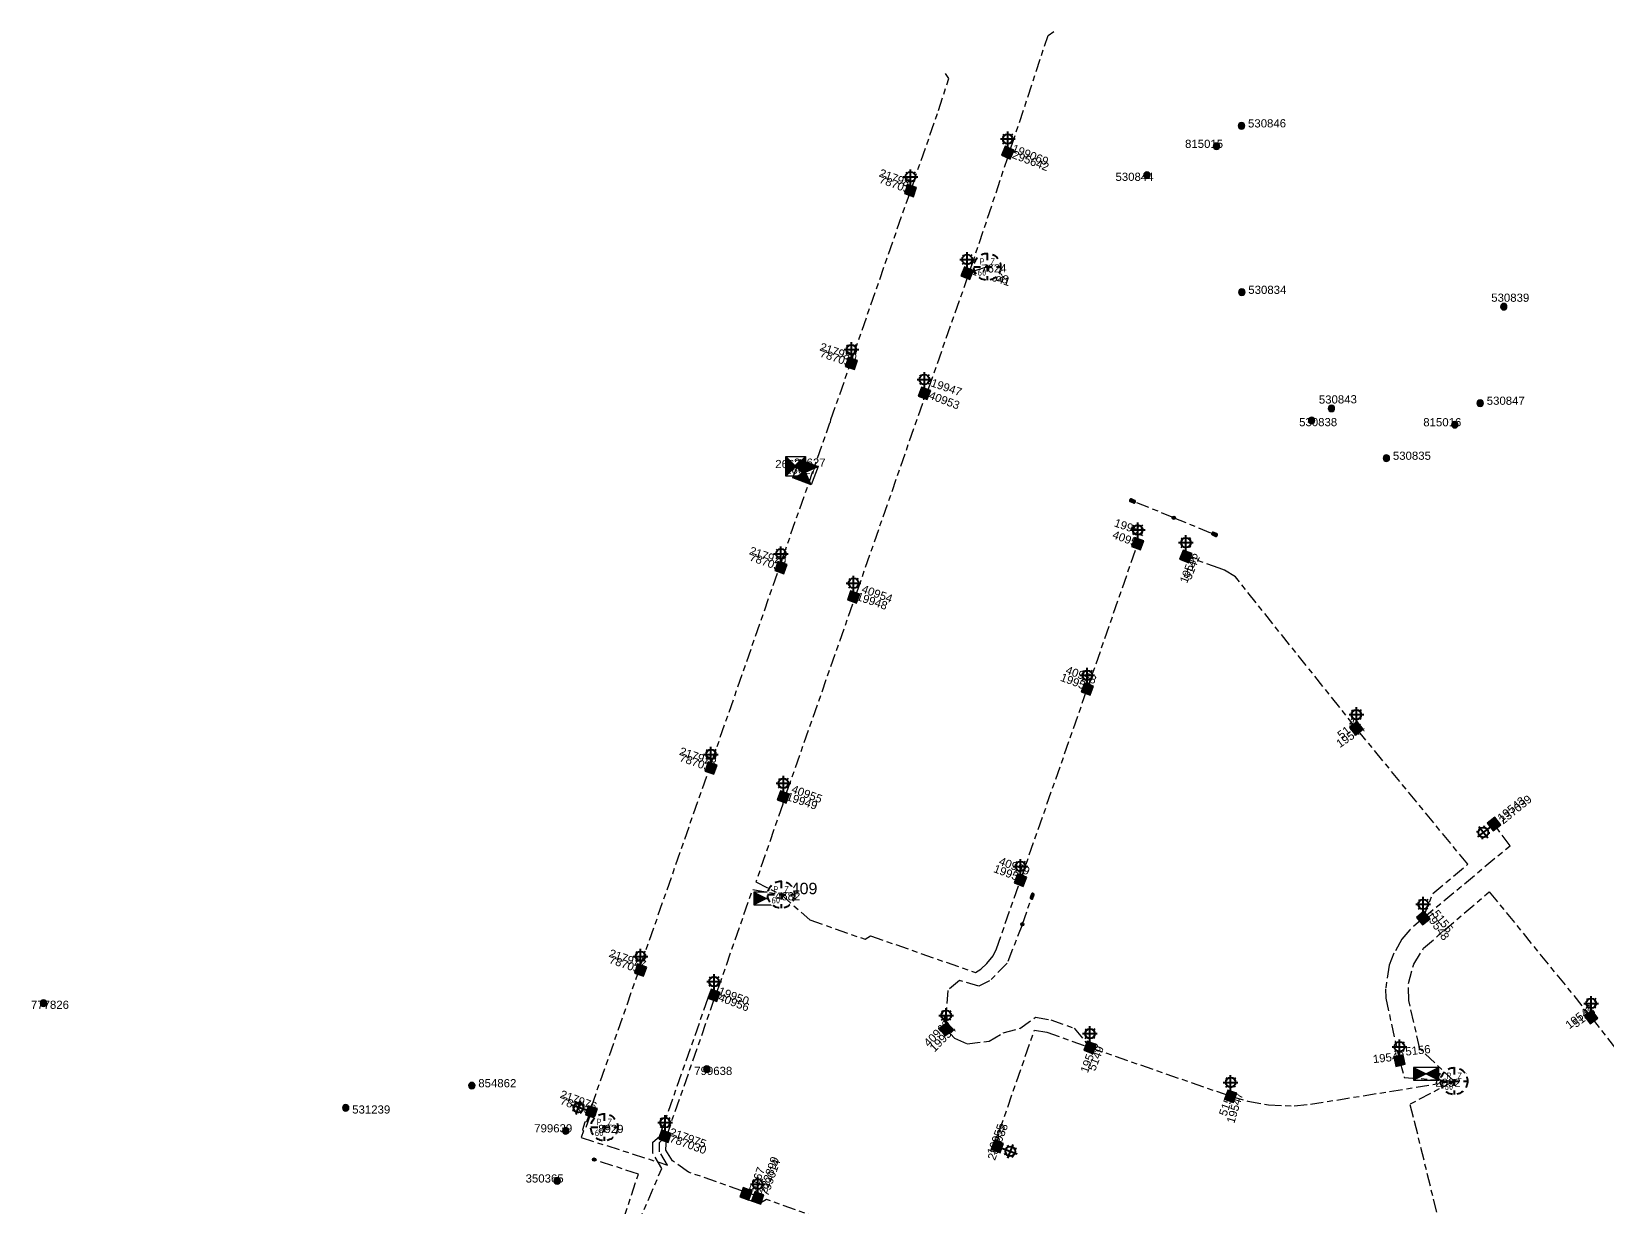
# Model space of a CAD drawing. Header units: metres. Extents: x 301341 to 310479, y 6262403 to 6265281.
# Drawn here: x 309412.5 to 309895.3, y 6264648.7 to 6265008.7 of the extents above; entities that cross this region are included whole.
import ezdxf
from ezdxf.enums import TextEntityAlignment as Align

# ---------------------------------------------------------------- set-up
doc = ezdxf.new("R2010")
doc.units = ezdxf.units.M
doc.linetypes.add('Cable Exist UG', pattern=[8.2, 4, -1.2, 1.8, -1.2])
doc.linetypes.add('Dash', pattern=[5, 3, -2])
doc.layers.get('0').update_dxf_attribs({"color": 6})
for name, color, linetype in [('Equip_SL_EXT', 7, 'Continuous'), ('Equip_SP_SL_EXT', 7, 'Continuous'), ('Mains_SL_EXT', 7, 'Continuous'), ('Sub_SP_EXT', 7, 'Continuous'), ('SupportsOH_SP_TR_HV_LV_SL_EXT', 7, 'Continuous'), ('SupportsUG_SP_LV_SL_EXT', 7, 'Continuous')]:
    doc.layers.add(name, color=color, linetype=linetype)
doc.styles.add('COLUMN_LABEL', font='arial.ttf')
doc.styles.add('iecARIAL', font='arial.ttf', dxfattribs={"height": 2})
doc.styles.add('IESYMBOL1', font='isocp.shx')
doc.styles.add('POLE_LABEL', font='arial.ttf')
doc.styles.add('SLCP_LABEL', font='arial.ttf', dxfattribs={"height": 3.5})
doc.styles.get("Standard").update_dxf_attribs({"font": 'arial.ttf'})

# ---------------------------------------------------------------- blocks, each defined once
blk = doc.blocks.new('SUB_PADMOUNT_EXT')
for points in [[(0, 0), (-3.84, 1.92), (-3.84, -1.92)], [(0, 0), (3.84, 1.92), (3.84, -1.92)]]:
    blk.add_hatch(color=256).paths.add_polyline_path(points)
for p, q in [((3.84, 1.92), (-3.84, -1.92)), ((-3.84, 1.92), (3.84, -1.92))]:
    blk.add_line(p, q)
blk.add_lwpolyline([(-3.84, -1.92), (3.84, -1.92), (3.84, 1.92), (-3.84, 1.92)], close=True)
for tag, height, flags, p in [('STREET_CODE', 0.2, 9, (1.5, 0)), ('ASSET_NUM', 3.5, 8, (2, 2)), ('CONSTRUCTED_VOLTAGE', 0.2, 9, (1.5, -0.2)), ('OPERATING_VOLTAGE', 0.2, 9, (1.5, -0.6)), ('ORIENTATION', 0.2, 9, (1.5, -0.8)), ('OWNED_BY', 0.2, 9, (1.5, -1)), ('OPERATED_BY', 0.2, 9, (1.5, -1.2)), ('SECONDARY_VOLTAGE', 0.2, 9, (1.5, -1.6)), ('STATE', 0.2, 9, (1.5, -1.8)), ('SUBSTATION_TYPE', 0.2, 9, (1.5, -2.2)), ('STREETNAME', 0.2, 9, (1.5, -3)), ('SUBURB', 0.2, 9, (1.5, -3.2)), ('Z', 0.2, 1, (1.5, -3.6)), ('NO_PHASES', 0.2, 9, (1.5, -0.4)), ('MAINTAINED_BY', 0.2, 9, (1.5, -1.4)), ('PARENT', 0.2, 9, (1.5, -2)), ('USAGE', 0.2, 9, (1.5, -2.4)), ('LEGEND', 0.2, 9, (1.5, -2.6)), ('LOCATION', 0.2, 9, (1.5, -2.8)), ('NOTES', 0.2, 9, (1.5, -3.4))]:
    blk.add_attdef(tag, text='', height=height, dxfattribs=dict(flags=flags)).set_placement(p, align=Align.MIDDLE_LEFT)
blk = doc.blocks.new('COLUMN_EXT')
blk.add_hatch(color=256).paths.add_polyline_path([(-1.49, 1.48), (-1.49, -1.49), (1.48, -1.49), (1.48, 1.48)])
blk.add_lwpolyline([(-1.49, -1.49), (1.48, -1.49), (1.48, 1.48), (-1.49, 1.48)], close=True)
for tag, height, style, flags, p in [('STRUCTURE_PLANT_NUMBER', 0.2, 'POLE_LABEL', 9, (1.81, 0.03)), ('ASSET_NUM', 2.5, 'COLUMN_LABEL', 8, (2, 2)), ('STREET_CODE', 0.2, 'COLUMN_LABEL', 9, (1.81, -0.2))]:
    blk.add_attdef(tag, text='', height=height, dxfattribs=dict(style=style, flags=flags)).set_placement(p, align=Align.MIDDLE_LEFT)
at = {"flags": 1}
blk.add_attdef('Z', (1.81, -2.35), '', height=0.2, dxfattribs=at)
at = {"flags": 9}
for tag, p in [('COLUMN_TYPE', (1.81, -0.4)), ('OWNED_BY', (1.81, -0.6)), ('STATE', (1.81, -0.8)), ('USAGE', (1.81, -1)), ('STREETNAME', (1.81, -1.6)), ('SUBURB', (1.81, -1.8)), ('LEGEND', (1.81, -1.2)), ('LOCATION', (1.81, -1.4)), ('NOTES', (1.81, -2))]:
    blk.add_attdef(tag, text='', height=0.2, dxfattribs=at).set_placement(p, align=Align.MIDDLE_LEFT)
blk = doc.blocks.new('SL_LANTERN_EXT')
at = {"lineweight": 40}
for p, q in [((-1.46, 5.68), (-1.06, 5.28)), ((0, 1.97), (0, 6.47)), ((1.46, 5.68), (1.06, 5.28)), ((-2.25, 4.22), (2.25, 4.22)), ((-1.46, 2.76), (-1.06, 3.16)), ((0, 0), (0, 2.72)), ((1.46, 2.76), (1.06, 3.16))]:
    blk.add_line(p, q, dxfattribs=at)
blk.add_circle((0, 4.22), 1.5, dxfattribs=at)
at = {"style": 'iecARIAL', "flags": 8}
blk.add_attdef('ASSET_NUM', (1.5, 1.5), '', height=2.5, dxfattribs=at)
for tag, p, height, flags in [('OPERATING_VOLTAGE', (0.98, -1.65), 0.2, 9), ('ORIENTATION', (0.98, -1.85), 0.2, 9), ('OWNED_BY', (0.98, -2.05), 0.2, 9), ('STATE', (0.98, -2.25), 0.2, 9), ('CONSTRUCTED_VOLTAGE', (0.98, -0.65), 0.2, 9), ('CONTROL_TYPE', (0.98, -0.85), 0.2, 9), ('LANTERN_PURPOSE', (0.98, -1.05), 0.2, 9), ('LANTERN_TYPE', (0.98, -1.25), 0.2, 9), ('NO_PHASES', (0.98, -1.45), 0.2, 9), ('USAGE', (0.98, -2.45), 0.2, 9), ('CEXIST', (0.98, -2.65), 0.2, 9), ('CNEW', (0.98, -2.85), 0.2, 9), ('CNUMBER', (0.98, -3.05), 0.2, 9), ('CREMOVE', (0.98, -3.25), 0.2, 9), ('CREPLACE', (0.98, -3.45), 0.2, 9), ('LKINGHEIGHT', (0.98, -3.65), 0.2, 9), ('LBRACKET', (0.98, -3.85), 0.2, 9), ('LBRACKETVOCAB', (0.98, -4.05), 0.2, 9), ('LCATEGORY', (0.98, -4.25), 0.2, 9), ('LCHARGE1', (0.98, -4.45), 0.2, 9), ('LCHARGE1PERCENT', (0.98, -4.65), 0.2, 9), ('LCHARGE2', (0.98, -4.85), 0.2, 9), ('LNUMBER', (2.18, -3.25), 2.5, 8), ('STREETNAME', (0.98, -9.25), 0.2, 9), ('SUBURB', (0.98, -9.45), 0.2, 1), ('LCHARGE2PERCENT', (0.98, -5.05), 0.2, 9), ('LCHARGE3', (0.98, -5.25), 0.2, 9), ('LCHARGE3PERCENT', (0.98, -5.45), 0.2, 9), ('LEXIST', (0.98, -5.65), 0.2, 9), ('LLAMP', (0.98, -5.85), 0.2, 9), ('LLAMPVOCAB', (0.98, -6.05), 0.2, 9), ('LMAST', (0.98, -6.25), 0.2, 9), ('LMASTVOCAB', (0.98, -6.45), 0.2, 9), ('LNEW', (0.98, -6.65), 0.2, 9), ('LANTNUMBER', (0.98, -6.85), 0.2, 9), ('LOUTREACH', (0.98, -7.25), 0.2, 9), ('LOUTREACHVOCAB', (0.98, -7.45), 0.2, 9), ('LRATECODE', (0.98, -7.65), 0.2, 9), ('LREMOVE', (0.98, -7.85), 0.2, 9), ('LREPLACE', (0.98, -8.05), 0.2, 9), ('LTYPE', (0.98, -8.25), 0.2, 9), ('LTYPEVOCAB', (0.98, -8.45), 0.2, 9), ('LEGEND', (0.98, -8.65), 0.2, 9), ('LOCATION', (0.98, -8.85), 0.2, 9), ('NOTES', (0.98, -9.05), 0.2, 9)]:
    blk.add_attdef(tag, p, '', height=height, dxfattribs=dict(flags=flags))
blk = doc.blocks.new('POLE_EXT')
blk.add_hatch(color=256).paths.add_polyline_path([(-1, 0, 1), (1, 0, 1)])
blk.add_lwpolyline([(-1, 0, 1), (1, 0, 1)], format="xyb", close=True)
for tag, height, flags, p in [('pNumber', 2.5, 8, (-17.84, 2.07)), ('OWNED_BY', 0.2, 9, (1.35, -0.4)), ('SPECIAL_USE', 0.2, 9, (1.35, -0.8)), ('STATE', 0.2, 9, (1.35, -1)), ('cLV', 0.2, 9, (1.35, -1.4)), ('hDepth', 0.2, 9, (1.35, -1.6)), ('hDia', 0.2, 9, (1.35, -1.8)), ('cHV', 0.2, 9, (1.35, -2)), ('cLinedev', 0.2, 9, (1.35, -3.4)), ('pExisting', 0.2, 9, (1.35, -3.8)), ('pFooting', 0.2, 9, (1.35, -4.4)), ('pNew', 0.2, 9, (1.35, -4.6)), ('PARENT', 0.2, 9, (1.35, -0.6)), ('USAGE', 0.2, 9, (1.35, -1.2)), ('LBRACKET', 0.2, 9, (1.35, -2.2)), ('LExisting', 0.2, 9, (1.35, -2.4)), ('LANTNUMBER', 0.2, 9, (1.35, -2.6)), ('LOther', 0.2, 9, (1.35, -2.8)), ('LRemove', 0.2, 9, (1.35, -3)), ('LEGEND', 0.2, 9, (1.35, -3.2)), ('LOCATION', 0.2, 9, (1.35, -3.6)), ('PFNUMBER', 0.2, 9, (1.35, -4)), ('NEWPFNUMBER', 0.2, 9, (1.35, -4.2)), ('pRelocate', 0.2, 9, (1.35, -5)), ('pRemove', 0.2, 9, (1.35, -5.2)), ('pReplace', 0.2, 9, (1.35, -5.4)), ('pStay', 0.2, 9, (1.35, -5.6)), ('pType', 0.2, 9, (1.35, -5.8)), ('cspan', 0.2, 9, (1.35, -6)), ('STREETNAME', 0.2, 9, (1.35, -6.2)), ('SUBURB', 0.2, 9, (1.35, -6.4)), ('OPERATED_BY', 0.2, 9, (1.36, -7.01)), ('NOTES', 0.2, 9, (1.35, -6.6)), ('MAINTAINED_BY', 0.2, 9, (1.36, -6.81))]:
    blk.add_attdef(tag, text='', height=height, dxfattribs=dict(flags=flags)).set_placement(p, align=Align.MIDDLE_LEFT)
at = {"style": 'POLE_LABEL'}
for tag, height, flags, p in [('STRUCTURE_PLANT_NUMBER', 0.2, 9, (1.35, 0.03)), ('ASSET_NUM', 2.5, 8, (2, 2)), ('STREET_CODE', 0.2, 9, (1.35, -0.2))]:
    blk.add_attdef(tag, text='', height=height, dxfattribs=dict(at, flags=flags)).set_placement(p, align=Align.MIDDLE_LEFT)
at = {"flags": 1}
blk.add_attdef('Z', (1.35, -7.33), '', height=0.2, dxfattribs=at)
blk = doc.blocks.new('SL_STJ_EXT')
h = blk.add_hatch(color=256)
edge = h.paths.add_edge_path()
edge.add_ellipse((-0.59, 0.13), major_axis=(0.226, 0.226), ratio=1, start_angle=45, end_angle=135)
edge.add_line((-0.91, 0.13), (-0.91, -0.13))
edge.add_ellipse((-0.59, -0.13), major_axis=(0.226, 0.226), ratio=1, start_angle=135, end_angle=225)
edge.add_line((-0.59, -0.45), (0.59, -0.45))
edge.add_ellipse((0.59, -0.13), major_axis=(-0.226, 0.226), ratio=1, start_angle=135, end_angle=225)
edge.add_line((0.91, -0.13), (0.91, 0.13))
edge.add_ellipse((0.59, 0.13), major_axis=(-0.226, 0.226), ratio=1, start_angle=225, end_angle=315)
edge.add_line((0.59, 0.45), (-0.59, 0.45))
blk.add_lwpolyline([(-0.91, 0.13), (-0.91, -0.13, 0.414214), (-0.59, -0.45), (0.59, -0.45, 0.414214), (0.91, -0.13), (0.91, 0.13, 0.414214), (0.59, 0.45), (-0.59, 0.45, 0.414214)], format="xyb", close=True)
at = {"flags": 1}
blk.add_attdef('Z', (0, 0), '', height=0.2, dxfattribs=at)
at = {"flags": 9}
for tag, p in [('ORIENTATION', (0, 0)), ('USAGE', (0, -0.2)), ('LEGEND', (0, -0.4)), ('NOTES', (0, -0.6))]:
    blk.add_attdef(tag, text='', height=0.2, dxfattribs=at).set_placement(p, align=Align.MIDDLE_LEFT)
blk = doc.blocks.new('SWITCHING_STATION_EXT')
blk.add_hatch(color=256).paths.add_polyline_path([(-3, 3), (-3, -3), (0, 0)])
h = blk.add_hatch(color=256)
h.paths.add_polyline_path([(0, 0), (3, -3), (3, 3)])
h.paths.add_polyline_path([(3.59, -1.15), (4.63, -1.15), (4.63, -0.85), (3.59, -0.85)], flags=9)
h.paths.add_polyline_path([(3.59, -0.95), (4.83, -0.95), (4.83, -0.65), (3.59, -0.65)], flags=9)
h.paths.add_polyline_path([(3.59, -0.75), (4.63, -0.75), (4.63, -0.45), (3.59, -0.45)], flags=9)
h.paths.add_polyline_path([(3.59, -0.55), (4.83, -0.55), (4.83, -0.25), (3.59, -0.25)], flags=9)
h.paths.add_polyline_path([(3.59, -0.35), (5.69, -0.35), (5.69, -0.05), (3.59, -0.05)], flags=9)
for p, q in [((-3, 3), (3, -3)), ((-3, -3), (3, 3)), ((-2.4, 2.33), (-2.4, 2.33, 0)), ((2.33, 2.33), (2.33, 2.33, 0))]:
    blk.add_line(p, q)
blk.add_lwpolyline([(-3, 3), (3, 3), (3, -3), (-3, -3)], close=True)
for tag, height, flags, p in [('STREET_CODE', 0.2, 9, (1.5, 0)), ('ASSET_NUM', 2.5, 8, (3.46, 2)), ('CONSTRUCTED_VOLTAGE', 0.2, 9, (1.5, -0.2)), ('OPERATING_VOLTAGE', 0.2, 9, (1.5, -0.6)), ('OPERATED_BY', 0.2, 9, (1.5, -0.8)), ('ORIENTATION', 0.2, 9, (1.5, -1.2)), ('OWNED_BY', 0.2, 9, (1.5, -1.4)), ('STATE', 0.2, 9, (1.5, -1.6)), ('SITE_TYPE', 0.2, 9, (1.5, -2.6)), ('STREETNAME', 0.2, 9, (1.5, -2.8)), ('SUBURB', 0.2, 9, (1.5, -3)), ('Z', 0.2, 1, (1.5, -3.4)), ('NO_PHASES', 0.2, 9, (1.5, -0.4)), ('MAINTAINED_BY', 0.2, 9, (1.5, -1)), ('PARENT', 0.2, 9, (1.5, -1.8)), ('USAGE', 0.2, 9, (1.5, -2)), ('LEGEND', 0.2, 9, (1.5, -2.2)), ('LOCATION', 0.2, 9, (1.5, -2.4)), ('NOTES', 0.2, 9, (1.5, -3.2))]:
    blk.add_attdef(tag, text='', height=height, dxfattribs=dict(flags=flags)).set_placement(p, align=Align.MIDDLE_LEFT)
blk = doc.blocks.new('SLCP_ZELL_EXT')
blk.add_wipeout([(-0.14, 4.3), (-0.4, 4.28), (-0.67, 4.25), (-0.94, 4.2), (-1.2, 4.13), (-1.46, 4.05), (-1.71, 3.95), (-1.95, 3.83), (-2.19, 3.7), (-2.42, 3.56), (-2.64, 3.4), (-2.85, 3.23), (-3.04, 3.04), (-3.23, 2.85), (-3.4, 2.64), (-3.56, 2.42), (-3.7, 2.19), (-3.83, 1.95), (-3.95, 1.71), (-4.05, 1.46), (-4.13, 1.2), (-4.2, 0.94), (-4.25, 0.67), (-4.28, 0.4), (-4.3, 0.14), (-4.3, -0.14), (-4.28, -0.4), (-4.25, -0.67), (-4.2, -0.94), (-4.13, -1.2), (-4.05, -1.46), (-3.95, -1.71), (-3.83, -1.95), (-3.7, -2.19), (-3.56, -2.42), (-3.4, -2.64), (-3.23, -2.85), (-3.04, -3.04), (-2.85, -3.23), (-2.64, -3.4), (-2.42, -3.56), (-2.19, -3.7), (-1.95, -3.83), (-1.71, -3.95), (-1.46, -4.05), (-1.2, -4.13), (-0.94, -4.2), (-0.67, -4.25), (-0.4, -4.28), (-0.14, -4.3), (0.14, -4.3), (0.4, -4.28), (0.67, -4.25), (0.94, -4.2), (1.2, -4.13), (1.46, -4.05), (1.71, -3.95), (1.95, -3.83), (2.19, -3.7), (2.42, -3.56), (2.64, -3.4), (2.85, -3.23), (3.04, -3.04), (3.23, -2.85), (3.4, -2.64), (3.56, -2.42), (3.7, -2.19), (3.83, -1.95), (3.95, -1.71), (4.05, -1.46), (4.13, -1.2), (4.2, -0.94), (4.25, -0.67), (4.28, -0.4), (4.3, -0.14), (4.3, 0.14), (4.28, 0.4), (4.25, 0.67), (4.2, 0.94), (4.13, 1.2), (4.05, 1.46), (3.95, 1.71), (3.83, 1.95), (3.7, 2.19), (3.56, 2.42), (3.4, 2.64), (3.23, 2.85), (3.04, 3.04), (2.85, 3.23), (2.64, 3.4), (2.42, 3.56), (2.19, 3.7), (1.95, 3.83), (1.71, 3.95), (1.46, 4.05), (1.2, 4.13), (0.94, 4.2), (0.67, 4.25), (0.4, 4.28), (0.14, 4.3)])
at = {"linetype": 'Dash', "lineweight": 40, "ltscale": 0.7}
for p, q in [((-4.11, 0), (4.11, 0)), ((0, 4.11), (0, -4.11))]:
    blk.add_line(p, q, dxfattribs=at)
blk.add_circle((0, 0), 4.11, dxfattribs=at)
at = {"lineweight": 40, "style": 'IESYMBOL1'}
for s, p in [('P', (-1.6, 0)), ('Z', (1.7, 0)), ('60', (-1.61, -3.31))]:
    blk.add_text(s, height=2, dxfattribs=at).set_placement(p, align=Align.BOTTOM_CENTER)
at = {"flags": 1}
blk.add_attdef('Z', (0, 0), '', height=0.2, dxfattribs=at)
at = {"style": 'SLCP_LABEL'}
for tag, height, flags, p in [('ASSET_NUM', 2.5, 8, (2, 2)), ('STREET_CODE', 0.2, 9, (0, -0.2))]:
    blk.add_attdef(tag, text='', height=height, dxfattribs=dict(at, flags=flags)).set_placement(p, align=Align.MIDDLE_LEFT)
at = {"flags": 9}
for tag, p in [('CONSTRUCTED_VOLTAGE', (0, -0.4)), ('CONTROL_TYPE', (0, -0.6)), ('OPERATING_VOLTAGE', (0, -1)), ('ORIENTATION', (0, -1.2)), ('OWNED_BY', (0, -1.4)), ('STATE', (0, -2)), ('NO_PHASES', (0, -0.8)), ('USAGE', (0, -1.6)), ('LOCATION', (0, -1.8)), ('NOTES', (0, -2.2))]:
    blk.add_attdef(tag, text='', height=0.2, dxfattribs=at).set_placement(p, align=Align.MIDDLE_LEFT)
blk = doc.blocks.new('CONNECTOR_NODE_EXT')
h = blk.add_hatch(color=256)
edge = h.paths.add_edge_path()
edge.add_arc((0, 0), 0.5, 0, 360)
blk.add_circle((0, 0), 0.5)
at = {"flags": 1}
blk.add_attdef('Z', (0, 0), '', height=0.2, dxfattribs=at)
at = {"flags": 9}
for tag, p in [('CONNECTOR_TYPE', (0, 0)), ('CONSTRUCTED_VOLTAGE', (0, -0.2)), ('OPERATING_VOLTAGE', (0, -0.6)), ('ORIENTATION', (0, -0.8)), ('SUBTYPE', (0, -1)), ('NO_PHASES', (0, -0.4)), ('USAGE', (0, -1.2)), ('NOTES', (0, -1.4))]:
    blk.add_attdef(tag, text='', height=0.2, dxfattribs=at).set_placement(p, align=Align.MIDDLE_LEFT)

msp = doc.modelspace()

# ---------------------------------------------------------------- linework, layer by layer
at = {"layer": 'Mains_SL_EXT', "linetype": 'Cable Exist UG'}
for points in [[(309711.46, 6264971.67), (309712.55, 6264973.09), (309723.89, 6265007.51), (309725.63, 6265008.74)], [(309681.77, 6264960.04), (309682.34, 6264961.54), (309682.34, 6264961.54), (309690.36, 6264984.6), (309693.49, 6264994.31), (309692.48, 6264995.86)], [(309663.74, 6264907.07), (309664.23, 6264909.59), (309664.23, 6264909.59), (309681.12, 6264958.05), (309681.77, 6264960.04)], [(309642.14, 6264844.62), (309642.45, 6264847.17), (309642.45, 6264847.17), (309657.08, 6264888.98), (309657.25, 6264889.15), (309657.38, 6264889.91), (309662.78, 6264905.37), (309662.95, 6264905.88), (309663.74, 6264907.07)], [(309664.32, 6264835.63), (309665.31, 6264836.97), (309685.88, 6264896.01), (309686.04, 6264897.98)], [(309762.41, 6264859.89), (309749.79, 6264865)], [(309762.41, 6264859.89), (309774.88, 6264854.83)], [(309735.92, 6264807.44), (309751.38, 6264851.94)], [(309818.36, 6264795.39), (309781.3, 6264841.77), (309777.94, 6264843.84), (309776.3, 6264844.46), (309766.13, 6264848.05)], [(309620.65, 6264783.22), (309620.81, 6264784.91), (309620.81, 6264784.91), (309641.25, 6264843.58), (309642.07, 6264844.61)], [(309642.82, 6264774.38), (309643.8, 6264775.63), (309664.3, 6264834.05), (309664.32, 6264835.63)], [(309715.46, 6264748.92), (309735.92, 6264807.44)], [(309838.82, 6264737.33), (309841.78, 6264744.83), (309852.45, 6264753.77), (309818.36, 6264795.39)], [(309599.07, 6264721.38), (309599.11, 6264722.77), (309599.11, 6264722.77), (309619.75, 6264781.95), (309620.65, 6264783.22)], [(309838.82, 6264737.33), (309865.42, 6264759.46), (309860.54, 6264766.12)], [(309716.03, 6264735.42), (309719.05, 6264744.02)], [(309716.03, 6264735.42), (309711.38, 6264723.47), (309706.01, 6264718.07), (309702.74, 6264716.46), (309696.78, 6264718.23), (309693.19, 6264715.17), (309692.51, 6264706.46)], [(309838.82, 6264737.33), (309834.68, 6264733.73), (309832.3, 6264730.81), (309829.87, 6264726.54), (309828.4, 6264722.88), (309827.29, 6264715.7), (309827.35, 6264712.83), (309831.56, 6264693.69)], [(309631.28, 6264653), (309630.08, 6264653.85), (309613.73, 6264659.55), (309608.82, 6264663.03), (309606.79, 6264666.21), (309606.99, 6264670.38), (309621.47, 6264711.84), (309621.58, 6264713.66)], [(309692.7, 6264703.28), (309695.24, 6264700.57), (309699.11, 6264698.8), (309705.89, 6264699.66), (309710.17, 6264702.21), (309715.3, 6264703.46), (309720.1, 6264706.97), (309724.71, 6264706.2), (309731.91, 6264703.65), (309736.74, 6264697.71)], [(309890.27, 6264706.98), (309904.88, 6264688.16), (309909.99, 6264680.84), (309920.44, 6264663.62)], [(309708.37, 6264667.38), (309708.85, 6264671.7), (309719.73, 6264702.98), (309723.5, 6264702.37), (309736.74, 6264697.71)], [(309736.74, 6264697.71), (309779.84, 6264682.77)], [(309594.94, 6264635.73), (309593.73, 6264644.73), (309598.42, 6264658.94), (309584.84, 6264663.37)], [(309631.37, 6264652.88), (309632.54, 6264653.08), (309633.78, 6264652.61), (309634.97, 6264651.63)], [(309685.16, 6264634.18), (309637.7, 6264651.18), (309635.38, 6264649.87), (309632.24, 6264650.98), (309631.37, 6264652.88)]]:
    msp.add_lwpolyline(points, dxfattribs=at)

# ---------------------------------------------------------------- block references
at = {"layer": 'Equip_SL_EXT'}
for p, rotation in [((309699.13, 6264934.61), 250.3740373197385), ((309749.79, 6264865), 156.737219762344), ((309774.88, 6264854.83), 336.8098697411024), ((309719.05, 6264744.02), 69.55998659069827), ((309692.51, 6264706.46), 264.4040781763617)]:
    msp.add_blockref('SL_STJ_EXT', p, dxfattribs=dict(at, rotation=rotation))
for p in [(309762.41, 6264859.89), (309716.03, 6264735.42), (309584.84, 6264663.37)]:
    msp.add_blockref('CONNECTOR_NODE_EXT', p, dxfattribs=at)
at = {"layer": 'Equip_SP_SL_EXT'}
ref = msp.add_blockref('SL_LANTERN_EXT', (309711.54, 6264971.64), dxfattribs=at)
ref.add_attrib('ASSET_NUM', '199069', dxfattribs={"layer": '0', "height": 2.5, "rotation": 338.2677, "style": 'iecARIAL'}).set_placement((309713.04, 6264973.14), align=Align.MIDDLE_LEFT)
ref = msp.add_blockref('SL_LANTERN_EXT', (309681.77, 6264960.04), dxfattribs=at)
ref.add_attrib('ASSET_NUM', '217981', dxfattribs={"layer": '0', "height": 2.5, "rotation": 339.5479, "style": 'iecARIAL'}).set_placement((309683.27, 6264961.54), align=Align.MIDDLE_RIGHT)
ref = msp.add_blockref('SL_LANTERN_EXT', (309699.13, 6264934.73), dxfattribs=at)
ref.add_attrib('ASSET_NUM', '199068', dxfattribs={"layer": '0', "height": 2.5, "rotation": 341.7397, "style": 'iecARIAL'}).set_placement((309700.63, 6264936.23), align=Align.MIDDLE_LEFT)
ref = msp.add_blockref('SL_LANTERN_EXT', (309663.67, 6264907.12), dxfattribs=at)
ref.add_attrib('ASSET_NUM', '217980', dxfattribs={"layer": '0', "height": 2.5, "rotation": 341.2982, "style": 'iecARIAL'}).set_placement((309665.17, 6264908.62), align=Align.MIDDLE_RIGHT)
ref = msp.add_blockref('SL_LANTERN_EXT', (309686.04, 6264897.98), dxfattribs=at)
ref.add_attrib('ASSET_NUM', '19947', dxfattribs={"layer": '0', "height": 2.5, "rotation": 341.0174, "style": 'iecARIAL'}).set_placement((309687.54, 6264899.48), align=Align.BOTTOM_LEFT)
ref = msp.add_blockref('SL_LANTERN_EXT', (309751.38, 6264851.94), dxfattribs=at)
ref.add_attrib('ASSET_NUM', '19951', dxfattribs={"layer": '0', "height": 2.5, "rotation": 341.001, "style": 'iecARIAL'}).set_placement((309752.88, 6264853.44), align=Align.BOTTOM_RIGHT)
ref = msp.add_blockref('SL_LANTERN_EXT', (309642.07, 6264844.61), dxfattribs=at)
ref.add_attrib('ASSET_NUM', '217979', dxfattribs={"layer": '0', "height": 2.5, "rotation": 340.7623, "style": 'iecARIAL'}).set_placement((309643.57, 6264846.11), align=Align.MIDDLE_RIGHT)
ref = msp.add_blockref('SL_LANTERN_EXT', (309766.13, 6264848.05), dxfattribs=at)
ref.add_attrib('ASSET_NUM', '19545', dxfattribs={"layer": '0', "height": 2.5, "rotation": 68.9704, "style": 'iecARIAL'}).set_placement((309767.63, 6264849.55), align=Align.TOP_RIGHT)
ref = msp.add_blockref('SL_LANTERN_EXT', (309664.32, 6264835.63), dxfattribs=at)
ref.add_attrib('ASSET_NUM', '19948', dxfattribs={"layer": '0', "height": 2.5, "rotation": 341.0845, "style": 'iecARIAL'}).set_placement((309665.82, 6264837.13), align=Align.TOP_LEFT)
ref = msp.add_blockref('SL_LANTERN_EXT', (309735.92, 6264807.44), dxfattribs=at)
ref.add_attrib('ASSET_NUM', '19952', dxfattribs={"layer": '0', "height": 2.5, "rotation": 339.2882, "style": 'iecARIAL'}).set_placement((309737.42, 6264808.94), align=Align.TOP_RIGHT)
ref = msp.add_blockref('SL_LANTERN_EXT', (309818.36, 6264795.39), dxfattribs=at)
ref.add_attrib('ASSET_NUM', '19544', dxfattribs={"layer": '0', "height": 2.5, "rotation": 34.4726, "style": 'iecARIAL'}).set_placement((309819.86, 6264796.89), align=Align.TOP_RIGHT)
ref = msp.add_blockref('SL_LANTERN_EXT', (309620.65, 6264783.22), dxfattribs=at)
ref.add_attrib('ASSET_NUM', '217978', dxfattribs={"layer": '0', "height": 2.5, "rotation": 340.7623, "style": 'iecARIAL'}).set_placement((309622.15, 6264784.72), align=Align.MIDDLE_RIGHT)
ref = msp.add_blockref('SL_LANTERN_EXT', (309642.82, 6264774.38), dxfattribs=at)
ref.add_attrib('ASSET_NUM', '19949', dxfattribs={"layer": '0', "height": 2.5, "rotation": 341.4095, "style": 'iecARIAL'}).set_placement((309644.32, 6264775.88), align=Align.TOP_LEFT)
ref = msp.add_blockref('SL_LANTERN_EXT', (309860.54, 6264766.12), dxfattribs=dict(at, rotation=127.9496374386087))
ref.add_attrib('ASSET_NUM', '19543', dxfattribs={"layer": '0', "height": 2.5, "rotation": 39.1241, "style": 'iecARIAL'}).set_placement((309862.04, 6264767.62), align=Align.MIDDLE_LEFT)
ref = msp.add_blockref('SL_LANTERN_EXT', (309715.46, 6264748.92), dxfattribs=at)
ref.add_attrib('ASSET_NUM', '19953', dxfattribs={"layer": '0', "height": 2.5, "rotation": 339.6597, "style": 'iecARIAL'}).set_placement((309716.96, 6264750.42), align=Align.TOP_RIGHT)
ref = msp.add_blockref('SL_LANTERN_EXT', (309838.82, 6264737.33), dxfattribs=at)
ref.add_attrib('ASSET_NUM', '19548', dxfattribs={"layer": '0', "height": 2.5, "rotation": 305.8187, "style": 'iecARIAL'}).set_placement((309840.32, 6264738.83), align=Align.MIDDLE_LEFT)
ref = msp.add_blockref('SL_LANTERN_EXT', (309599.07, 6264721.38), dxfattribs=at)
ref.add_attrib('ASSET_NUM', '217977', dxfattribs={"layer": '0', "height": 2.5, "rotation": 340.7623, "style": 'iecARIAL'}).set_placement((309600.57, 6264722.88), align=Align.MIDDLE_RIGHT)
ref = msp.add_blockref('SL_LANTERN_EXT', (309621.58, 6264713.66), dxfattribs=at)
ref.add_attrib('ASSET_NUM', '19950', dxfattribs={"layer": '0', "height": 2.5, "rotation": 339.4278, "style": 'iecARIAL'}).set_placement((309623.08, 6264715.16), align=Align.MIDDLE_LEFT)
ref = msp.add_blockref('SL_LANTERN_EXT', (309890.27, 6264706.98), dxfattribs=at)
ref.add_attrib('ASSET_NUM', '19542', dxfattribs={"layer": '0', "height": 2.5, "rotation": 37.2443, "style": 'iecARIAL'}).set_placement((309891.77, 6264708.48), align=Align.BOTTOM_RIGHT)
ref = msp.add_blockref('SL_LANTERN_EXT', (309692.7, 6264703.28), dxfattribs=at)
ref.add_attrib('ASSET_NUM', '19954', dxfattribs={"layer": '0', "height": 2.5, "rotation": 45.0811, "style": 'iecARIAL'}).set_placement((309694.2, 6264704.78), align=Align.TOP_RIGHT)
ref = msp.add_blockref('SL_LANTERN_EXT', (309736.74, 6264697.71), dxfattribs=at)
ref.add_attrib('ASSET_NUM', '19546', dxfattribs={"layer": '0', "height": 2.5, "rotation": 69.772, "style": 'iecARIAL'}).set_placement((309738.24, 6264699.21), align=Align.MIDDLE_RIGHT)
ref = msp.add_blockref('SL_LANTERN_EXT', (309831.56, 6264693.69), dxfattribs=at)
ref.add_attrib('ASSET_NUM', '19549', dxfattribs={"layer": '0', "height": 2.5, "rotation": 6.2504, "style": 'iecARIAL'}).set_placement((309833.06, 6264695.19), align=Align.MIDDLE_RIGHT)
ref = msp.add_blockref('SL_LANTERN_EXT', (309779.84, 6264682.77), dxfattribs=at)
ref.add_attrib('ASSET_NUM', '19547', dxfattribs={"layer": '0', "height": 2.5, "rotation": 73.236, "style": 'iecARIAL'}).set_placement((309781.34, 6264684.27), align=Align.TOP_RIGHT)
ref = msp.add_blockref('SL_LANTERN_EXT', (309584.04, 6264678.02), dxfattribs=dict(at, rotation=72.33558496482541))
ref.add_attrib('ASSET_NUM', '217976', dxfattribs={"layer": '0', "height": 2.5, "rotation": 339.7642, "style": 'iecARIAL'}).set_placement((309585.54, 6264679.52), align=Align.MIDDLE_RIGHT)
ref = msp.add_blockref('SL_LANTERN_EXT', (309606.6, 6264670.48), dxfattribs=at)
ref.add_attrib('ASSET_NUM', '217975', dxfattribs={"layer": '0', "height": 2.5, "rotation": 340.2931, "style": 'iecARIAL'}).set_placement((309608.1, 6264671.98), align=Align.MIDDLE_LEFT)
ref = msp.add_blockref('SL_LANTERN_EXT', (309708.37, 6264667.38), dxfattribs=dict(at, rotation=249.3823943897491))
ref.add_attrib('ASSET_NUM', '19955', dxfattribs={"layer": '0', "height": 2.5, "rotation": 69.4548, "style": 'iecARIAL'}).set_placement((309709.87, 6264668.88), align=Align.BOTTOM_CENTER)
ref = msp.add_blockref('SL_LANTERN_EXT', (309634.97, 6264651.63), dxfattribs=at)
ref.add_attrib('ASSET_NUM', '222899', dxfattribs={"layer": '0', "height": 2.5, "rotation": 70.8265, "style": 'iecARIAL'}).set_placement((309636.47, 6264653.13), align=Align.MIDDLE_LEFT)
at = {"layer": 'Sub_SP_EXT'}
ref = msp.add_blockref('SWITCHING_STATION_EXT', (309649.61, 6264873.83), dxfattribs=dict(at, rotation=69.27710090145779))
ref.add_attrib('ASSET_NUM', '26627', dxfattribs={"layer": '0', "height": 2.5}).set_placement((309653.07, 6264874.58), align=Align.MIDDLE_RIGHT)
ref = msp.add_blockref('SWITCHING_STATION_EXT', (309646.58, 6264875.58), dxfattribs=at)
ref.add_attrib('ASSET_NUM', '26627', dxfattribs={"layer": '0', "height": 2.5}).set_placement((309650.05, 6264876.33), align=Align.MIDDLE_RIGHT)
ref = msp.add_blockref('SUB_PADMOUNT_EXT', (309637.65, 6264743.32), dxfattribs=at)
ref.add_attrib('ASSET_NUM', '18409', dxfattribs={"layer": '0', "height": 3.5}).set_placement((309639.65, 6264743.57), align=Align.BOTTOM_LEFT)
ref = msp.add_blockref('SUB_PADMOUNT_EXT', (309839.74, 6264689.65), dxfattribs=at)
ref.add_attrib('ASSET_NUM', '7954', dxfattribs={"layer": '0', "height": 3.5}).set_placement((309841.74, 6264689.9), align=Align.TOP_LEFT)
at = {"layer": 'SupportsOH_SP_TR_HV_LV_SL_EXT'}
ref = msp.add_blockref('POLE_EXT', (309783.16, 6264979.86), dxfattribs=at)
ref.add_attrib('ASSET_NUM', '530846', dxfattribs={"layer": '0', "height": 2.5, "rotation": 0.1674, "style": 'POLE_LABEL'}).set_placement((309785.16, 6264980.61), align=Align.MIDDLE_LEFT)
ref = msp.add_blockref('POLE_EXT', (309775.52, 6264973.61), dxfattribs=at)
ref.add_attrib('ASSET_NUM', '815015', dxfattribs={"layer": '0', "height": 2.5, "style": 'POLE_LABEL'}).set_placement((309777.52, 6264974.36), align=Align.MIDDLE_RIGHT)
ref = msp.add_blockref('POLE_EXT', (309754.21, 6264964.76), dxfattribs=at)
ref.add_attrib('ASSET_NUM', '530844', dxfattribs={"layer": '0', "height": 2.5, "style": 'POLE_LABEL'}).set_placement((309756.21, 6264965.51), align=Align.TOP_RIGHT)
ref = msp.add_blockref('POLE_EXT', (309783.25, 6264928.92), dxfattribs=at)
ref.add_attrib('ASSET_NUM', '530834', dxfattribs={"layer": '0', "height": 2.5, "rotation": 359.9025, "style": 'POLE_LABEL'}).set_placement((309785.25, 6264929.67), align=Align.MIDDLE_LEFT)
ref = msp.add_blockref('POLE_EXT', (309863.49, 6264924.5), dxfattribs=at)
ref.add_attrib('ASSET_NUM', '530839', dxfattribs={"layer": '0', "height": 2.5, "rotation": 359.9601, "style": 'POLE_LABEL'}).set_placement((309865.49, 6264925.25), align=Align.BOTTOM_CENTER)
ref = msp.add_blockref('POLE_EXT', (309810.7, 6264893.36), dxfattribs=at)
ref.add_attrib('ASSET_NUM', '530843', dxfattribs={"layer": '0', "height": 2.5, "rotation": 0.5174, "style": 'POLE_LABEL'}).set_placement((309812.7, 6264894.11), align=Align.BOTTOM_CENTER)
ref = msp.add_blockref('POLE_EXT', (309856.28, 6264894.96), dxfattribs=at)
ref.add_attrib('ASSET_NUM', '530847', dxfattribs={"layer": '0', "height": 2.5, "style": 'POLE_LABEL'}).set_placement((309858.28, 6264895.71), align=Align.MIDDLE_LEFT)
ref = msp.add_blockref('POLE_EXT', (309804.64, 6264889.65), dxfattribs=at)
ref.add_attrib('ASSET_NUM', '530838', dxfattribs={"layer": '0', "height": 2.5, "style": 'POLE_LABEL'}).set_placement((309806.64, 6264890.4), align=Align.TOP_CENTER)
ref = msp.add_blockref('POLE_EXT', (309848.5, 6264888.37), dxfattribs=at)
ref.add_attrib('ASSET_NUM', '815016', dxfattribs={"layer": '0', "height": 2.5, "style": 'POLE_LABEL'}).set_placement((309850.5, 6264889.12), align=Align.MIDDLE_RIGHT)
ref = msp.add_blockref('POLE_EXT', (309827.54, 6264878.12), dxfattribs=at)
ref.add_attrib('ASSET_NUM', '530835', dxfattribs={"layer": '0', "height": 2.5, "style": 'POLE_LABEL'}).set_placement((309829.54, 6264878.87), align=Align.MIDDLE_LEFT)
ref = msp.add_blockref('POLE_EXT', (309416.16, 6264711.27), dxfattribs=at)
ref.add_attrib('ASSET_NUM', '777826', dxfattribs={"layer": '0', "height": 2.5, "style": 'POLE_LABEL'}).set_placement((309418.16, 6264712.02), align=Align.TOP_CENTER)
ref = msp.add_blockref('POLE_EXT', (309619.35, 6264691.03), dxfattribs=at)
ref.add_attrib('ASSET_NUM', '799638', dxfattribs={"layer": '0', "height": 2.5, "style": 'POLE_LABEL'}).set_placement((309621.35, 6264691.78), align=Align.TOP_CENTER)
ref = msp.add_blockref('POLE_EXT', (309547.37, 6264686.01), dxfattribs=at)
ref.add_attrib('ASSET_NUM', '854862', dxfattribs={"layer": '0', "height": 2.5, "style": 'POLE_LABEL'}).set_placement((309549.37, 6264686.76), align=Align.MIDDLE_LEFT)
ref = msp.add_blockref('POLE_EXT', (309508.75, 6264679.21), dxfattribs=at)
ref.add_attrib('ASSET_NUM', '531239', dxfattribs={"layer": '0', "height": 2.5, "style": 'POLE_LABEL'}).set_placement((309510.75, 6264679.96), align=Align.TOP_LEFT)
ref = msp.add_blockref('POLE_EXT', (309576.15, 6264672.2), dxfattribs=at)
ref.add_attrib('ASSET_NUM', '799639', dxfattribs={"layer": '0', "height": 2.5, "style": 'POLE_LABEL'}).set_placement((309578.15, 6264672.95), align=Align.MIDDLE_RIGHT)
ref = msp.add_blockref('POLE_EXT', (309573.52, 6264656.85), dxfattribs=at)
ref.add_attrib('ASSET_NUM', '350365', dxfattribs={"layer": '0', "height": 2.5, "style": 'POLE_LABEL'}).set_placement((309575.52, 6264657.6), align=Align.MIDDLE_RIGHT)
at = {"layer": 'SupportsUG_SP_LV_SL_EXT'}
ref = msp.add_blockref('COLUMN_EXT', (309711.57, 6264971.66), dxfattribs=dict(at, rotation=336.8491160787199))
ref.add_attrib('ASSET_NUM', '295642', dxfattribs={"layer": '0', "height": 2.5, "rotation": 339.1455, "style": 'COLUMN_LABEL'}).set_placement((309713.57, 6264972.41), align=Align.TOP_LEFT)
ref = msp.add_blockref('COLUMN_EXT', (309681.77, 6264960.04), dxfattribs=dict(at, rotation=251.3018925746371))
ref.add_attrib('ASSET_NUM', '787036', dxfattribs={"layer": '0', "height": 2.5, "rotation": 339.5479, "style": 'COLUMN_LABEL'}).set_placement((309683.77, 6264960.79), align=Align.TOP_RIGHT)
ref = msp.add_blockref('COLUMN_EXT', (309699.14, 6264934.73), dxfattribs=dict(at, rotation=247.9993016685123))
ref.add_attrib('ASSET_NUM', '295641', dxfattribs={"layer": '0', "height": 2.5, "rotation": 342.3216, "style": 'COLUMN_LABEL'}).set_placement((309701.14, 6264935.48), align=Align.MIDDLE_LEFT)
ref = msp.add_blockref('COLUMN_EXT', (309663.67, 6264907.12), dxfattribs=dict(at, rotation=71.29822102947043))
ref.add_attrib('ASSET_NUM', '787035', dxfattribs={"layer": '0', "height": 2.5, "rotation": 341.2982, "style": 'COLUMN_LABEL'}).set_placement((309665.67, 6264907.87), align=Align.TOP_RIGHT)
ref = msp.add_blockref('COLUMN_EXT', (309686.04, 6264897.98), dxfattribs=dict(at, rotation=69.48695720823972))
ref.add_attrib('ASSET_NUM', '40953', dxfattribs={"layer": '0', "height": 2.5, "rotation": 339.4504, "style": 'COLUMN_LABEL'}).set_placement((309688.04, 6264898.73), align=Align.TOP_LEFT)
ref = msp.add_blockref('COLUMN_EXT', (309751.38, 6264851.94), dxfattribs=dict(at, rotation=249.6623070090911))
ref.add_attrib('ASSET_NUM', '40957', dxfattribs={"layer": '0', "height": 2.5, "rotation": 339.6985, "style": 'COLUMN_LABEL'}).set_placement((309753.38, 6264852.69), align=Align.TOP_RIGHT)
ref = msp.add_blockref('COLUMN_EXT', (309642.07, 6264844.61), dxfattribs=dict(at, rotation=70.7622527367829))
ref.add_attrib('ASSET_NUM', '787034', dxfattribs={"layer": '0', "height": 2.5, "rotation": 340.7623, "style": 'COLUMN_LABEL'}).set_placement((309644.07, 6264845.36), align=Align.TOP_RIGHT)
ref = msp.add_blockref('COLUMN_EXT', (309766.13, 6264848.05), dxfattribs=dict(at, rotation=68.97074951853159))
ref.add_attrib('ASSET_NUM', '5141', dxfattribs={"layer": '0', "height": 2.5, "rotation": 68.9704, "style": 'COLUMN_LABEL'}).set_placement((309768.13, 6264848.8), align=Align.TOP_RIGHT)
ref = msp.add_blockref('COLUMN_EXT', (309664.32, 6264835.63), dxfattribs=dict(at, rotation=70.10220474539237))
ref.add_attrib('ASSET_NUM', '40954', dxfattribs={"layer": '0', "height": 2.5, "rotation": 340.0656, "style": 'COLUMN_LABEL'}).set_placement((309666.32, 6264836.38), align=Align.BOTTOM_LEFT)
ref = msp.add_blockref('COLUMN_EXT', (309735.92, 6264807.44), dxfattribs=dict(at, rotation=249.7126272548124))
ref.add_attrib('ASSET_NUM', '40958', dxfattribs={"layer": '0', "height": 2.5, "rotation": 339.7489, "style": 'COLUMN_LABEL'}).set_placement((309737.92, 6264808.19), align=Align.BOTTOM_RIGHT)
ref = msp.add_blockref('COLUMN_EXT', (309818.36, 6264795.39), dxfattribs=dict(at, rotation=307.7351719000298))
ref.add_attrib('ASSET_NUM', '5142', dxfattribs={"layer": '0', "height": 2.5, "rotation": 37.7714, "style": 'COLUMN_LABEL'}).set_placement((309820.36, 6264796.14), align=Align.BOTTOM_RIGHT)
ref = msp.add_blockref('COLUMN_EXT', (309620.65, 6264783.22), dxfattribs=dict(at, rotation=70.7622527367829))
ref.add_attrib('ASSET_NUM', '787033', dxfattribs={"layer": '0', "height": 2.5, "rotation": 340.7623, "style": 'COLUMN_LABEL'}).set_placement((309622.65, 6264783.97), align=Align.TOP_RIGHT)
ref = msp.add_blockref('COLUMN_EXT', (309642.82, 6264774.38), dxfattribs=dict(at, rotation=69.64702160814923))
ref.add_attrib('ASSET_NUM', '40955', dxfattribs={"layer": '0', "height": 2.5, "rotation": 339.6104, "style": 'COLUMN_LABEL'}).set_placement((309644.82, 6264775.13), align=Align.BOTTOM_LEFT)
ref = msp.add_blockref('COLUMN_EXT', (309860.54, 6264766.12), dxfattribs=dict(at, rotation=127.9496374386087))
ref.add_attrib('ASSET_NUM', '237039', dxfattribs={"layer": '0', "height": 2.5, "rotation": 39.1241, "style": 'COLUMN_LABEL'}).set_placement((309862.54, 6264766.87), align=Align.MIDDLE_LEFT)
ref = msp.add_blockref('COLUMN_EXT', (309715.46, 6264748.92), dxfattribs=dict(at, rotation=249.5334551671638))
ref.add_attrib('ASSET_NUM', '40959', dxfattribs={"layer": '0', "height": 2.5, "rotation": 339.5697, "style": 'COLUMN_LABEL'}).set_placement((309717.46, 6264749.67), align=Align.BOTTOM_RIGHT)
ref = msp.add_blockref('COLUMN_EXT', (309838.82, 6264737.33), dxfattribs=dict(at, rotation=39.15975543787469))
ref.add_attrib('ASSET_NUM', '5155', dxfattribs={"layer": '0', "height": 2.5, "rotation": 309.1234, "style": 'COLUMN_LABEL'}).set_placement((309840.82, 6264738.08), align=Align.BOTTOM_LEFT)
ref = msp.add_blockref('COLUMN_EXT', (309599.07, 6264721.38), dxfattribs=dict(at, rotation=70.7622527367829))
ref.add_attrib('ASSET_NUM', '787032', dxfattribs={"layer": '0', "height": 2.5, "rotation": 340.7623, "style": 'COLUMN_LABEL'}).set_placement((309601.07, 6264722.13), align=Align.TOP_RIGHT)
ref = msp.add_blockref('COLUMN_EXT', (309621.58, 6264713.66), dxfattribs=dict(at, rotation=69.45194312075955))
ref.add_attrib('ASSET_NUM', '40956', dxfattribs={"layer": '0', "height": 2.5, "rotation": 339.416, "style": 'COLUMN_LABEL'}).set_placement((309623.58, 6264714.41), align=Align.TOP_LEFT)
ref = msp.add_blockref('COLUMN_EXT', (309692.7, 6264703.28), dxfattribs=dict(at, rotation=305.0210799190633))
ref.add_attrib('ASSET_NUM', '40960', dxfattribs={"layer": '0', "height": 2.5, "rotation": 45.0811, "style": 'COLUMN_LABEL'}).set_placement((309694.7, 6264704.03), align=Align.BOTTOM_RIGHT)
ref = msp.add_blockref('COLUMN_EXT', (309890.27, 6264706.98), dxfattribs=dict(at, rotation=307.2875918217826))
ref.add_attrib('ASSET_NUM', '5143', dxfattribs={"layer": '0', "height": 2.5, "rotation": 37.3238, "style": 'COLUMN_LABEL'}).set_placement((309892.27, 6264707.73), align=Align.BOTTOM_RIGHT)
ref = msp.add_blockref('COLUMN_EXT', (309736.74, 6264697.71), dxfattribs=dict(at, rotation=339.2056336467488))
ref.add_attrib('ASSET_NUM', '5149', dxfattribs={"layer": '0', "height": 2.5, "rotation": 69.2419, "style": 'COLUMN_LABEL'}).set_placement((309738.74, 6264698.46), align=Align.TOP_RIGHT)
ref = msp.add_blockref('COLUMN_EXT', (309831.56, 6264693.69), dxfattribs=dict(at, rotation=102.4073608230405))
ref.add_attrib('ASSET_NUM', '5156', dxfattribs={"layer": '0', "height": 2.5, "rotation": 6.2504, "style": 'COLUMN_LABEL'}).set_placement((309833.56, 6264694.44), align=Align.BOTTOM_LEFT)
ref = msp.add_blockref('COLUMN_EXT', (309584.04, 6264678.02), dxfattribs=dict(at, rotation=72.33558496482541))
ref.add_attrib('ASSET_NUM', '787031', dxfattribs={"layer": '0', "height": 2.5, "rotation": 339.7642, "style": 'COLUMN_LABEL'}).set_placement((309586.04, 6264678.77), align=Align.TOP_RIGHT)
ref = msp.add_blockref('COLUMN_EXT', (309779.84, 6264682.77), dxfattribs=dict(at, rotation=340.2193414994261))
ref.add_attrib('ASSET_NUM', '5150', dxfattribs={"layer": '0', "height": 2.5, "rotation": 70.2556, "style": 'COLUMN_LABEL'}).set_placement((309781.84, 6264683.52), align=Align.BOTTOM_RIGHT)
ref = msp.add_blockref('COLUMN_EXT', (309606.6, 6264670.48), dxfattribs=dict(at, rotation=250.2930782234652))
ref.add_attrib('ASSET_NUM', '787030', dxfattribs={"layer": '0', "height": 2.5, "rotation": 340.2931, "style": 'COLUMN_LABEL'}).set_placement((309608.6, 6264671.23), align=Align.TOP_LEFT)
ref = msp.add_blockref('COLUMN_EXT', (309708.37, 6264667.38), dxfattribs=dict(at, rotation=249.3823943897491))
ref.add_attrib('ASSET_NUM', '237038', dxfattribs={"layer": '0', "height": 2.5, "rotation": 69.4548, "style": 'COLUMN_LABEL'}).set_placement((309710.37, 6264668.13), align=Align.BOTTOM_CENTER)
ref = msp.add_blockref('COLUMN_EXT', (309634.97, 6264651.63), dxfattribs=dict(at, rotation=340.8265463445098))
ref.add_attrib('ASSET_NUM', '799014', dxfattribs={"layer": '0', "height": 2.5, "rotation": 70.8265, "style": 'COLUMN_LABEL'}).set_placement((309636.97, 6264652.38), align=Align.MIDDLE_LEFT)
ref = msp.add_blockref('COLUMN_EXT', (309631.37, 6264652.88), dxfattribs=dict(at, rotation=159.6203797657147))
ref.add_attrib('ASSET_NUM', '5167', dxfattribs={"layer": '0', "height": 2.5, "rotation": 69.7287, "style": 'COLUMN_LABEL'}).set_placement((309633.37, 6264653.63), align=Align.MIDDLE_LEFT)

# ---------------------------------------------------------------- texts
at = {"layer": 'Sub_SP_EXT'}
msp.add_text('26627', height=2.5, dxfattribs=at).set_placement((309646.04, 6264875.51))

# ---------------------------------------------------------------- next in the draw order: block references
at = {"layer": 'Equip_SL_EXT'}
ref = msp.add_blockref('SLCP_ZELL_EXT', (309705.27, 6264936.71), dxfattribs=at)
ref.add_attrib('ASSET_NUM', '7624', dxfattribs={"layer": '0', "height": 2.5, "rotation": 1, "style": 'SLCP_LABEL'}).set_placement((309707.27, 6264937.46), align=Align.TOP_CENTER)
ref = msp.add_blockref('SLCP_ZELL_EXT', (309642.12, 6264744.49), dxfattribs=at)
ref.add_attrib('ASSET_NUM', '4682', dxfattribs={"layer": '0', "height": 2.5, "style": 'SLCP_LABEL'}).set_placement((309644.12, 6264745.24), align=Align.TOP_CENTER)
ref = msp.add_blockref('SLCP_ZELL_EXT', (309848.3, 6264687.41), dxfattribs=at)
ref.add_attrib('ASSET_NUM', '2092', dxfattribs={"layer": '0', "height": 2.5, "style": 'SLCP_LABEL'}).set_placement((309850.3, 6264688.16), align=Align.TOP_RIGHT)
ref = msp.add_blockref('SLCP_ZELL_EXT', (309587.97, 6264673.26), dxfattribs=at)
ref.add_attrib('ASSET_NUM', '8929', dxfattribs={"layer": '0', "height": 2.5, "style": 'SLCP_LABEL'}).set_placement((309589.97, 6264674.01), align=Align.TOP_CENTER)

# ---------------------------------------------------------------- next in the draw order: linework, layer by layer
at = {"layer": 'Mains_SL_EXT', "linetype": 'Cable Exist UG'}
for points in [[(309699.22, 6264934.7), (309700.18, 6264936.07), (309700.18, 6264936.07), (309711.49, 6264969.91), (309711.53, 6264971.62)], [(309686.05, 6264897.99), (309687.26, 6264899.39), (309699.16, 6264933.11), (309699.17, 6264934.76)], [(309705.27, 6264936.71), (309699.13, 6264934.73)], [(309642.82, 6264774.38), (309642.62, 6264772.21), (309634.4, 6264748.42), (309642.12, 6264744.49)], [(309621.58, 6264713.66), (309622.65, 6264715.18), (309633.42, 6264746.03), (309642.12, 6264744.49)], [(309642.12, 6264744.49), (309650.98, 6264736.77), (309667.84, 6264730.83), (309669.5, 6264731.88), (309701.72, 6264720.63), (309703.31, 6264721.66), (309705.14, 6264723.36), (309707.09, 6264725.76), (309708.1, 6264727.9), (309715.46, 6264748.92)], [(309848.3, 6264687.41), (309837.8, 6264697.33), (309834.41, 6264712.1), (309834.34, 6264717.29), (309835.92, 6264723.2), (309838.95, 6264728.09), (309859.06, 6264745.39), (309890.27, 6264706.98)], [(309584.04, 6264678.02), (309584.12, 6264679.78), (309584.12, 6264679.78), (309598.25, 6264720.28), (309599.16, 6264721.39)], [(309594.93, 6264635.73), (309605.58, 6264660.68), (309602.87, 6264665.3), (309602.87, 6264668.73), (309604.88, 6264670.42), (309619.84, 6264712.97), (309621.58, 6264713.66)], [(309831.56, 6264693.69), (309833.01, 6264688.54), (309848.3, 6264687.41)], [(309779.84, 6264682.77), (309785.13, 6264681.24), (309791.39, 6264680.15), (309799.33, 6264679.81), (309804.25, 6264680.31), (309848.3, 6264687.41)], [(309848.3, 6264687.41), (309834.74, 6264680.27), (309836.08, 6264675.11), (309846.68, 6264631.67)], [(309584.04, 6264678.02), (309583.26, 6264676.99), (309583.26, 6264676.99), (309582.54, 6264674.93), (309582.05, 6264674.8), (309581.26, 6264672.53), (309581.58, 6264672.16), (309580.89, 6264670.13), (309607.35, 6264661.7), (309607.35, 6264661.7), (309604.92, 6264665.74), (309604.86, 6264668.57), (309606.61, 6264670.48)], [(309582.42, 6264673.32), (309584.04, 6264678.02)]]:
    msp.add_lwpolyline(points, dxfattribs=at)

doc.saveas('drawing.dxf')
